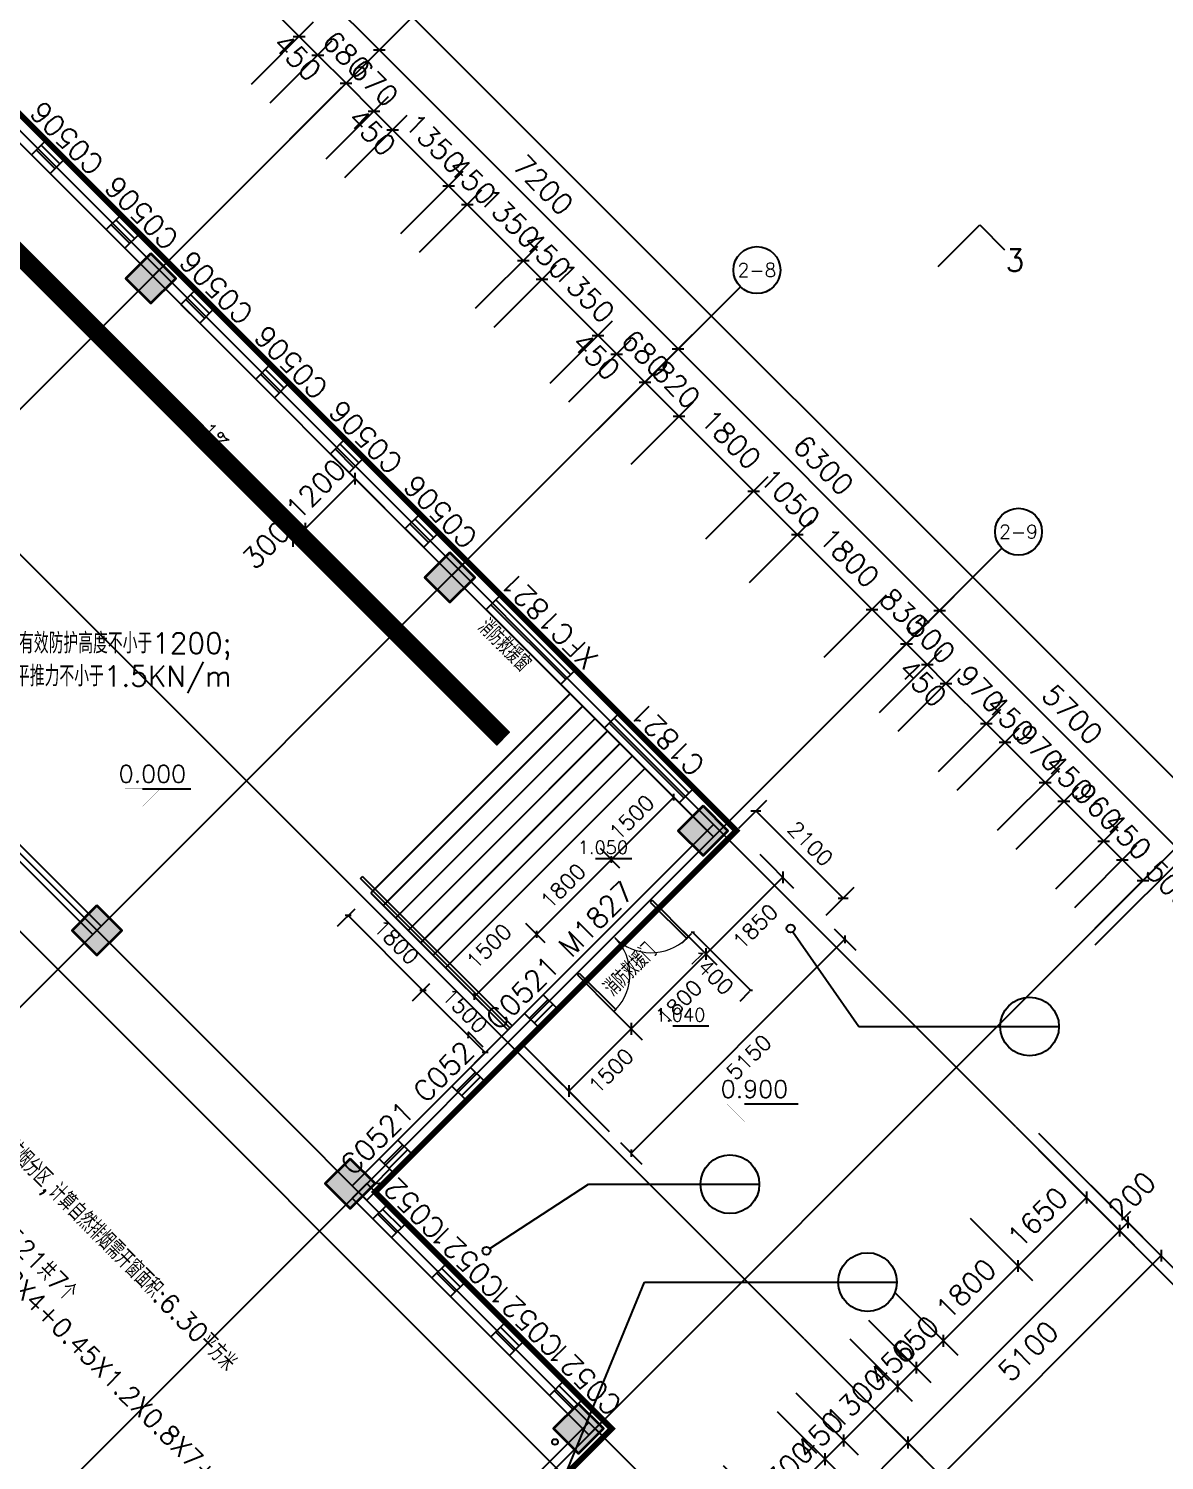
# Model space of a CAD drawing. Header units: inches. Extents: x 0 to 508000, y 0 to 738838.
# Drawn here: x 212889 to 232233, y 219707 to 244088 of the extents above; entities that cross this region are included whole.
import ezdxf
from ezdxf.enums import TextEntityAlignment as Align
from ezdxf.lldxf.tags import DXFTag

# ---------------------------------------------------------------- set-up
doc = ezdxf.new("R2010")
doc.units = ezdxf.units.IN
doc.header["$LTSCALE"] = 1000
doc.header["$MEASUREMENT"] = 0
doc.layers.get('0').update_dxf_attribs({"true_color": 0xffffff})
for name, color, linetype, true_color in [('AXIS', 3, 'Continuous', 0x00ff00), ('COLUMN', 7, 'Continuous', 0xc0c0c0), ('DIM_ELEV', 3, 'Continuous', 0x00ff00), ('DIM_IDEN', 3, 'Continuous', 0x00ff00), ('DIM_LEAD', 3, 'Continuous', 0x00ff00), ('DIM_SYMB', 3, 'Continuous', 0x00ff00), ('DOTE', 1, 'DOTE', 0xff0000), ('PUB_DIM', 3, 'Continuous', 0x00ff00), ('PUB_TEXT', 7, 'Continuous', 0xffffff), ('WALL', 7, 'Continuous', 0xc0c0c0), ('WINDOW', 4, 'Continuous', 0x00ffff), ('WINDOW_TEXT', 7, 'Continuous', 0xffffff), ('柱填充', 7, 'Continuous', 0xc0c0c0), ('砼柱', 2, 'Continuous', 0xffff00)]:
    doc.layers.add(name, color=color, linetype=linetype, true_color=true_color)
doc.styles.add('TXTSTY_ANONYMOUS', font='txt.shx', dxfattribs={"height": 0.2, "bigfont": 'gbcbig.shx'})
tags = doc.linetypes.add('DOTE', pattern=[2.42, 2, -0.2, 0.02, -0.2]).pattern_tags.tags
tags[10:11] = [DXFTag(74, 4), DXFTag(75, 0), DXFTag(340, '0'), DXFTag(46, 0.0), DXFTag(50, 0.0), DXFTag(44, 0.0), DXFTag(45, 0.0)]
tags[8:9] = [DXFTag(74, 4), DXFTag(75, 0), DXFTag(340, '0'), DXFTag(46, 0.0), DXFTag(50, 0.0), DXFTag(44, 0.0), DXFTag(45, 0.0)]
tags[6:7] = [DXFTag(74, 4), DXFTag(75, 0), DXFTag(340, '0'), DXFTag(46, 0.0), DXFTag(50, 0.0), DXFTag(44, 0.0), DXFTag(45, 0.0)]
tags[4:5] = [DXFTag(74, 4), DXFTag(75, 0), DXFTag(340, '0'), DXFTag(46, 0.0), DXFTag(50, 0.0), DXFTag(44, 0.0), DXFTag(45, 0.0)]

# ---------------------------------------------------------------- blocks, each defined once
blk = doc.blocks.new('DAnoyomous1358')
at = {"layer": 'WALL', "lineweight": -3}
for p, q in [((224552, 230536), (218400, 224384)), ((224799, 230289), (224552, 230536)), ((224799, 230289), (218648, 224137)), ((218648, 224137), (218400, 224384))]:
    blk.add_line(p, q, dxfattribs=at)
blk = doc.blocks.new('$DorLib2D$00000002')
at = {"lineweight": -3}
for p, q in [((-0.5, 0), (-0.5, 0.4875)), ((-0.475, 0.4875), (-0.5, 0.4875)), ((-0.475, 0), (-0.475, 0.4875)), ((0.475, 0), (0.475, 0.4875)), ((0.475, 0.4875), (0.5, 0.4875)), ((0.5, 0), (0.5, 0.4875)), ((-0.5, 0), (-0.475, 0)), ((0.5, 0), (0.475, 0))]:
    blk.add_line(p, q, dxfattribs=at)
at = {"lineweight": 13}
for centre, start, end in [((-0.4875, 0), 0, 88.53072), ((0.4875, 0), 91.46928, 180)]:
    blk.add_arc(centre, 0.4875, start, end, dxfattribs=at)
blk = doc.blocks.new('DAnoyomous1362')
at = {"layer": 'WINDOW', "xscale": 1800, "yscale": 1800, "rotation": 225}
blk.add_blockref('$DorLib2D$00000002', (222873, 228609), dxfattribs=at)
at = {"layer": 'WINDOW_TEXT', "style": 'TXTSTY_ANONYMOUS'}
blk.add_text('M1827', height=350, rotation=45, dxfattribs=at).set_placement((222554, 228927), align=Align.MIDDLE_CENTER)
blk = doc.blocks.new('DAnoyomous1370')
at = {"layer": 'WINDOW', "lineweight": -3}
for p, q in [((221653, 227637), (221335, 227319)), ((221735, 227555), (221417, 227236)), ((221818, 227472), (221500, 227154)), ((221900, 227390), (221653, 227637)), ((221582, 227071), (221335, 227319)), ((221900, 227390), (221582, 227071))]:
    blk.add_line(p, q, dxfattribs=at)
at = {"layer": 'WINDOW_TEXT', "style": 'TXTSTY_ANONYMOUS'}
blk.add_text('C0521', height=350, rotation=45, dxfattribs=at).set_placement((221299, 227672), align=Align.MIDDLE_CENTER)
blk = doc.blocks.new('DAnoyomous1378')
at = {"layer": 'WINDOW', "lineweight": -3}
for p, q in [((220415, 226400), (220097, 226081)), ((220498, 226317), (220180, 225999)), ((220663, 226152), (220415, 226400)), ((220345, 225834), (220097, 226081)), ((220580, 226235), (220262, 225916)), ((220663, 226152), (220345, 225834))]:
    blk.add_line(p, q, dxfattribs=at)
at = {"layer": 'WINDOW_TEXT', "style": 'TXTSTY_ANONYMOUS'}
blk.add_text('C0521', height=350, rotation=45, dxfattribs=at).set_placement((220062, 226435), align=Align.MIDDLE_CENTER)
blk = doc.blocks.new('DAnoyomous1386')
at = {"layer": 'WINDOW', "lineweight": -3}
for p, q in [((219178, 225162), (218860, 224844)), ((219260, 225080), (218942, 224761)), ((219425, 224915), (219178, 225162)), ((219107, 224596), (218860, 224844)), ((219343, 224997), (219025, 224679)), ((219425, 224915), (219107, 224596))]:
    blk.add_line(p, q, dxfattribs=at)
at = {"layer": 'WINDOW_TEXT', "style": 'TXTSTY_ANONYMOUS'}
blk.add_text('C0521', height=350, rotation=45, dxfattribs=at).set_placement((218824, 225198), align=Align.MIDDLE_CENTER)
blk = doc.blocks.new('DAnoyomous1391')
at = {"layer": 'WALL', "lineweight": -3}
for p, q in [((218648, 224420), (218400, 224172)), ((218648, 224420), (222678, 220389)), ((218400, 224172), (222431, 220142)), ((222678, 220389), (222431, 220142))]:
    blk.add_line(p, q, dxfattribs=at)
blk = doc.blocks.new('DAnoyomous1399')
at = {"layer": 'WINDOW', "lineweight": -3}
for p, q in [((219001, 224066), (218753, 223819)), ((219001, 224066), (219319, 223748)), ((218753, 223819), (219072, 223501)), ((218836, 223901), (219154, 223583)), ((218918, 223984), (219237, 223666)), ((219319, 223748), (219072, 223501))]:
    blk.add_line(p, q, dxfattribs=at)
at = {"layer": 'WINDOW_TEXT', "style": 'TXTSTY_ANONYMOUS'}
blk.add_text('C0521', height=350, rotation=135, dxfattribs=at).set_placement((219354, 224102), align=Align.MIDDLE_CENTER)
blk = doc.blocks.new('DAnoyomous1407')
at = {"layer": 'WINDOW', "lineweight": -3}
for p, q in [((220005, 223062), (219757, 222815)), ((219840, 222897), (220158, 222579)), ((219922, 222980), (220241, 222662)), ((220005, 223062), (220323, 222744)), ((219757, 222815), (220076, 222497)), ((220323, 222744), (220076, 222497))]:
    blk.add_line(p, q, dxfattribs=at)
at = {"layer": 'WINDOW_TEXT', "style": 'TXTSTY_ANONYMOUS'}
blk.add_text('C0521', height=350, rotation=135, dxfattribs=at).set_placement((220358, 223098), align=Align.MIDDLE_CENTER)
blk = doc.blocks.new('DAnoyomous1415')
at = {"layer": 'WINDOW', "lineweight": -3}
for p, q in [((221009, 222058), (220762, 221811)), ((220844, 221893), (221162, 221575)), ((220927, 221976), (221245, 221658)), ((221009, 222058), (221327, 221740)), ((220762, 221811), (221080, 221493)), ((221327, 221740), (221080, 221493))]:
    blk.add_line(p, q, dxfattribs=at)
at = {"layer": 'WINDOW_TEXT', "style": 'TXTSTY_ANONYMOUS'}
blk.add_text('C0521', height=350, rotation=135, dxfattribs=at).set_placement((221363, 222094), align=Align.MIDDLE_CENTER)
blk = doc.blocks.new('DAnoyomous1423')
at = {"layer": 'WINDOW', "lineweight": -3}
for p, q in [((222007, 221061), (221759, 220813)), ((221842, 220896), (222160, 220577)), ((221924, 220978), (222242, 220660)), ((222007, 221061), (222325, 220742)), ((221759, 220813), (222077, 220495)), ((222325, 220742), (222077, 220495))]:
    blk.add_line(p, q, dxfattribs=at)
at = {"layer": 'WINDOW_TEXT', "style": 'TXTSTY_ANONYMOUS'}
blk.add_text('C0521', height=350, rotation=135, dxfattribs=at).set_placement((222360, 221096), align=Align.MIDDLE_CENTER)
blk = doc.blocks.new('DAnoyomous1428')
at = {"layer": 'WALL', "lineweight": -3}
for p, q in [((222431, 220354), (216279, 214202)), ((222678, 220106), (222431, 220354)), ((222678, 220106), (216527, 213955)), ((216527, 213955), (216279, 214202))]:
    blk.add_line(p, q, dxfattribs=at)
blk = doc.blocks.new('DAnoyomous1794')
at = {"layer": 'AXIS', "lineweight": -3}
for p, q in [((217092, 241956), (219920, 244784)), ((222183, 236865), (225012, 239693)), ((226638, 232410), (229466, 235238)), ((230668, 228379), (233497, 231208))]:
    blk.add_line(p, q, dxfattribs=at)
for centre in [(225294, 239976), (229749, 235521)]:
    blk.add_circle(centre, 400, dxfattribs=at)
at = {"layer": 'AXIS', "color": 7, "true_color": 0xffffff, "style": 'TXTSTY_ANONYMOUS'}
for s, p in [('2-8', (225294, 239976)), ('2-9', (229749, 235521))]:
    blk.add_text(s, height=233.3, dxfattribs=at).set_placement(p, align=Align.MIDDLE_CENTER)
blk = doc.blocks.new('DAnoyomous1801')
at = {"layer": 'AXIS', "lineweight": -3}
for p, q in [((195667, 268048), (233143, 230572)), ((231057, 228486), (233391, 230819))]:
    blk.add_line(p, q, dxfattribs=at)
blk = doc.blocks.new('DAnoyomous1856')
at = {"layer": 'AXIS', "lineweight": -3}
for p, q in [((213769, 248815), (218860, 243724)), ((217339, 242203), (219107, 243971)), ((218760, 243724), (218960, 243724)), ((218860, 243724), (223951, 238633)), ((222431, 237112), (224198, 238880)), ((223851, 238633), (224051, 238633)), ((223951, 238633), (228406, 234178)), ((226885, 232657), (228653, 234425)), ((228306, 234178), (228506, 234178)), ((228406, 234178), (232436, 230147)), ((230916, 228627), (232684, 230395)), ((231057, 228486), (232825, 230253))]:
    blk.add_line(p, q, dxfattribs=at)
at = {"layer": 'AXIS', "color": 7, "true_color": 0xffffff, "style": 'TXTSTY_ANONYMOUS'}
for s, p in [('7200', (221653, 241426)), ('6300', (226426, 236653)), ('5700', (230668, 232410))]:
    blk.add_text(s, height=350, rotation=315, dxfattribs=at).set_placement(p, align=Align.MIDDLE_CENTER)
blk = doc.blocks.new('DAnoyomous2158')
at = {"layer": 'WINDOW', "lineweight": -3}
for p, q in [((220928, 234443), (220681, 234195)), ((220846, 234360), (222118, 233088)), ((220928, 234443), (222201, 233170)), ((220681, 234195), (221953, 232923)), ((220763, 234278), (222036, 233005)), ((222201, 233170), (221953, 232923))]:
    blk.add_line(p, q, dxfattribs=at)
at = {"layer": 'WINDOW_TEXT', "style": 'TXTSTY_ANONYMOUS'}
blk.add_text('XFC1821', height=350, rotation=135, dxfattribs=at).set_placement((221759, 234001), align=Align.MIDDLE_CENTER)
blk = doc.blocks.new('DAnoyomous2166')
at = {"layer": 'WINDOW', "lineweight": -3}
for p, q in [((222943, 232428), (222696, 232180)), ((222943, 232428), (224216, 231155)), ((222696, 232180), (223969, 230907)), ((222778, 232263), (224051, 230990)), ((222861, 232345), (224134, 231072)), ((224216, 231155), (223969, 230907))]:
    blk.add_line(p, q, dxfattribs=at)
at = {"layer": 'WINDOW_TEXT', "style": 'TXTSTY_ANONYMOUS'}
blk.add_text('C1821', height=350, rotation=135, dxfattribs=at).set_placement((223774, 231986), align=Align.MIDDLE_CENTER)
blk = doc.blocks.new('DAnoyomous2182')
at = {"layer": 'WINDOW', "lineweight": -3}
for p, q in [((215731, 239640), (215483, 239393)), ((215566, 239475), (215884, 239157)), ((215648, 239558), (215967, 239239)), ((215731, 239640), (216049, 239322)), ((215483, 239393), (215802, 239074)), ((216049, 239322), (215802, 239074))]:
    blk.add_line(p, q, dxfattribs=at)
at = {"layer": 'WINDOW_TEXT', "style": 'TXTSTY_ANONYMOUS'}
blk.add_text('C0506', height=350, rotation=135, dxfattribs=at).set_placement((216084, 239676), align=Align.MIDDLE_CENTER)
blk = doc.blocks.new('DAnoyomous2190')
at = {"layer": 'WINDOW', "lineweight": -3}
for p, q in [((217004, 238367), (216756, 238120)), ((216839, 238202), (217157, 237884)), ((216921, 238285), (217239, 237967)), ((217004, 238367), (217322, 238049)), ((216756, 238120), (217074, 237802)), ((217322, 238049), (217074, 237802))]:
    blk.add_line(p, q, dxfattribs=at)
at = {"layer": 'WINDOW_TEXT', "style": 'TXTSTY_ANONYMOUS'}
blk.add_text('C0506', height=350, rotation=135, dxfattribs=at).set_placement((217357, 238403), align=Align.MIDDLE_CENTER)
blk = doc.blocks.new('DAnoyomous2198')
at = {"layer": 'WINDOW', "lineweight": -3}
for p, q in [((218276, 237095), (218029, 236847)), ((218194, 237012), (218512, 236694)), ((218276, 237095), (218595, 236776)), ((218029, 236847), (218347, 236529)), ((218111, 236930), (218430, 236611)), ((218595, 236776), (218347, 236529))]:
    blk.add_line(p, q, dxfattribs=at)
at = {"layer": 'WINDOW_TEXT', "style": 'TXTSTY_ANONYMOUS'}
blk.add_text('C0506', height=350, rotation=135, dxfattribs=at).set_placement((218630, 237130), align=Align.MIDDLE_CENTER)
blk = doc.blocks.new('DAnoyomous2206')
at = {"layer": 'WINDOW', "lineweight": -3}
for p, q in [((219549, 235822), (219302, 235574)), ((219549, 235822), (219867, 235504)), ((219302, 235574), (219620, 235256)), ((219384, 235657), (219702, 235339)), ((219467, 235739), (219785, 235421)), ((219867, 235504), (219620, 235256))]:
    blk.add_line(p, q, dxfattribs=at)
at = {"layer": 'WINDOW_TEXT', "style": 'TXTSTY_ANONYMOUS'}
blk.add_text('C0506', height=350, rotation=135, dxfattribs=at).set_placement((219903, 235857), align=Align.MIDDLE_CENTER)
blk = doc.blocks.new('DAnoyomous2230')
at = {"layer": 'WINDOW', "lineweight": -3}
for p, q in [((213185, 242186), (212938, 241938)), ((213103, 242103), (213421, 241785)), ((213185, 242186), (213503, 241868)), ((212938, 241938), (213256, 241620)), ((213020, 242021), (213338, 241703)), ((213503, 241868), (213256, 241620))]:
    blk.add_line(p, q, dxfattribs=at)
at = {"layer": 'WINDOW_TEXT', "style": 'TXTSTY_ANONYMOUS'}
blk.add_text('C0506', height=350, rotation=135, dxfattribs=at).set_placement((213539, 242221), align=Align.MIDDLE_CENTER)
blk = doc.blocks.new('DAnoyomous2238')
at = {"layer": 'WINDOW', "lineweight": -3}
for p, q in [((214458, 240913), (214211, 240665)), ((214458, 240913), (214776, 240595)), ((214211, 240665), (214529, 240347)), ((214293, 240748), (214611, 240430)), ((214376, 240830), (214694, 240512)), ((214776, 240595), (214529, 240347))]:
    blk.add_line(p, q, dxfattribs=at)
at = {"layer": 'WINDOW_TEXT', "style": 'TXTSTY_ANONYMOUS'}
blk.add_text('C0506', height=350, rotation=135, dxfattribs=at).set_placement((214812, 240948), align=Align.MIDDLE_CENTER)
blk = doc.blocks.new('DAnoyomous2351')
at = {"layer": 'AXIS', "lineweight": -3}
for p, q in [((229703, 225385), (232531, 222557)), ((226097, 221779), (228925, 218950)), ((223551, 219233), (226380, 216405)), ((222887, 218569), (225716, 215741)), ((217399, 213081), (220228, 210253)), ((215066, 210748), (217894, 207920))]:
    blk.add_line(p, q, dxfattribs=at)
for centre in [(232814, 222274), (229208, 218668), (226663, 216122), (225999, 215458), (220511, 209970), (218177, 207637)]:
    blk.add_circle(centre, 400, dxfattribs=at)
at = {"layer": 'AXIS', "color": 7, "true_color": 0xffffff, "style": 'TXTSTY_ANONYMOUS'}
for s, p in [('2-F', (232814, 222274)), ('2-E', (229208, 218668)), ('2-D', (226663, 216122)), ('2-C', (225999, 215458)), ('2-B', (220511, 209970)), ('2-A', (218177, 207637))]:
    blk.add_text(s, height=233.3, dxfattribs=at).set_placement(p, align=Align.MIDDLE_CENTER)
blk = doc.blocks.new('DAnoyomous2358')
at = {"layer": 'AXIS', "lineweight": -3}
for p, q in [((230092, 225279), (232425, 222946)), ((217258, 208273), (232178, 223193)), ((232178, 223293), (232178, 223093)), ((215172, 210359), (217505, 208026)), ((217258, 208373), (217258, 208173))]:
    blk.add_line(p, q, dxfattribs=at)
at = {"layer": 'AXIS', "color": 7, "true_color": 0xffffff, "style": 'TXTSTY_ANONYMOUS'}
blk.add_text('21100', height=350, rotation=45, dxfattribs=at).set_placement((224965, 215486), align=Align.MIDDLE_CENTER)
blk = doc.blocks.new('DAnoyomous2389')
at = {"layer": 'AXIS', "lineweight": -3}
for p, q in [((230092, 225279), (231860, 223511)), ((229951, 225138), (231718, 223370)), ((231612, 223859), (231612, 223659)), ((227865, 220011), (231471, 223617)), ((231471, 223617), (231612, 223759)), ((231471, 223717), (231471, 223517)), ((226344, 221531), (228112, 219764)), ((225319, 217465), (227865, 220011)), ((227865, 220111), (227865, 219911)), ((223799, 218986), (225566, 217218)), ((223135, 218322), (224903, 216554)), ((225319, 217565), (225319, 217365)), ((224655, 216801), (225319, 217465)), ((219167, 211314), (224655, 216801)), ((224655, 216901), (224655, 216701)), ((217647, 212834), (219415, 211066)), ((219167, 211414), (219167, 211214)), ((216834, 208980), (219167, 211314)), ((215313, 210500), (217081, 208733)), ((215172, 210359), (216940, 208591)), ((216692, 208839), (216834, 208980)), ((216834, 209080), (216834, 208880)), ((216692, 208939), (216692, 208739))]:
    blk.add_line(p, q, dxfattribs=at)
at = {"layer": 'AXIS', "color": 7, "true_color": 0xffffff, "style": 'TXTSTY_ANONYMOUS'}
for s, p in [('200', (231679, 224215)), ('5100', (229915, 221567)), ('3600', (226839, 218491)), ('939', (225235, 216886)), ('7761', (222159, 213810)), ('3300', (218248, 209899)), ('200', (216236, 208772))]:
    blk.add_text(s, height=350, rotation=45, dxfattribs=at).set_placement(p, align=Align.MIDDLE_CENTER)
blk = doc.blocks.new('DAnoyomous2563')
at = {"layer": 'DIM_ELEV', "lineweight": -3}
blk.add_line((225083, 225776), (225994, 225776), dxfattribs=at)
at = {"layer": 'DIM_ELEV', "lineweight": -3, "const_width": 1}
blk.add_lwpolyline([(224783, 225776), (225383, 225776), (225083, 225476)], close=True, dxfattribs=at)
at = {"layer": 'DIM_ELEV', "color": 7, "true_color": 0xffffff, "style": 'TXTSTY_ANONYMOUS'}
blk.add_text('0.900', height=297.5, dxfattribs=at).set_placement((225824, 225881), align=Align.RIGHT)
blk = doc.blocks.new('DAnoyomous2605')
at = {"layer": 'DIM_ELEV', "lineweight": -3}
blk.add_line((214829, 231143), (215651, 231143), dxfattribs=at)
at = {"layer": 'DIM_ELEV', "lineweight": -3, "const_width": 1}
blk.add_lwpolyline([(214529, 231143), (215129, 231143), (214829, 230843)], close=True, dxfattribs=at)
at = {"layer": 'DIM_ELEV', "color": 7, "true_color": 0xffffff, "style": 'TXTSTY_ANONYMOUS'}
blk.add_text('0.000', height=297.5, dxfattribs=at).set_placement((215570, 231248), align=Align.RIGHT)
blk = doc.blocks.new('DAnoyomous3035')
at = {"layer": 'DIM_ELEV', "lineweight": -3}
blk.add_line((223859, 227104), (224475, 227104), dxfattribs=at)
at = {"layer": 'DIM_ELEV', "lineweight": -3, "const_width": 1}
blk.add_lwpolyline([(223634, 227104), (224084, 227104), (223859, 226879)], close=True, dxfattribs=at)
at = {"layer": 'DIM_ELEV', "color": 7, "true_color": 0xffffff, "style": 'TXTSTY_ANONYMOUS'}
blk.add_text('1.040', height=223.1, dxfattribs=at).set_placement((224415, 227183), align=Align.RIGHT)
blk = doc.blocks.new('DAnoyomous3047')
at = {"layer": 'DIM_ELEV', "lineweight": -3}
blk.add_line((222546, 229955), (223162, 229955), dxfattribs=at)
at = {"layer": 'DIM_ELEV', "lineweight": -3, "const_width": 1}
blk.add_lwpolyline([(222321, 229955), (222771, 229955), (222546, 229730)], close=True, dxfattribs=at)
at = {"layer": 'DIM_ELEV', "color": 7, "true_color": 0xffffff, "style": 'TXTSTY_ANONYMOUS'}
blk.add_text('1.050', height=223.1, dxfattribs=at).set_placement((223101, 230034), align=Align.RIGHT)
blk = doc.blocks.new('bvfdbgfhgfj')
at = {"layer": '柱填充', "true_color": 0x333333}
for points in [[(815174232, 579332007), (815173807, 579331583), (815174232, 579331159), (815174656, 579331583)], [(815179323, 579326916), (815178898, 579326492), (815179323, 579326067), (815179747, 579326492)], [(815183636, 579322603), (815183212, 579322178), (815183636, 579321754), (815184060, 579322178)], [(815173312, 579320906), (815172888, 579320481), (815173312, 579320057), (815173737, 579320481)], [(815177626, 579316592), (815177201, 579316168), (815177626, 579315744), (815178050, 579316168)], [(815181515, 579312420), (815181090, 579311996), (815181515, 579311572), (815181939, 579311996)]]:
    blk.add_hatch(color=250, dxfattribs=at).paths.add_polyline_path(points, flags=0)
at = {"layer": '砼柱', "color": 3, "lineweight": 35, "true_color": 0x00ff00}
for points in [[(815174232, 579332007), (815173807, 579331583), (815174232, 579331159), (815174656, 579331583)], [(815179323, 579326916), (815178898, 579326492), (815179323, 579326067), (815179747, 579326492)], [(815183636, 579322603), (815183212, 579322178), (815183636, 579321754), (815184060, 579322178)], [(815173312, 579320906), (815172888, 579320481), (815173312, 579320057), (815173737, 579320481)], [(815177626, 579316592), (815177201, 579316168), (815177626, 579315744), (815178050, 579316168)], [(815181515, 579312420), (815181090, 579311996), (815181515, 579311572), (815181939, 579311996)]]:
    blk.add_lwpolyline(points, close=True, dxfattribs=at)
blk = doc.blocks.new('DAnoyomous5394')
at = {"layer": 'COLUMN', "lineweight": -3}
for p, q in [((214972, 240259), (214547, 239835)), ((215396, 239835), (214972, 240259)), ((214547, 239835), (214972, 239410)), ((214972, 239410), (215396, 239835))]:
    blk.add_line(p, q, dxfattribs=at)
blk = doc.blocks.new('DAnoyomous5414')
at = {"layer": 'COLUMN', "lineweight": -3}
for p, q in [((214052, 229157), (213628, 228733)), ((214477, 228733), (214052, 229157)), ((213628, 228733), (214052, 228309)), ((214052, 228309), (214477, 228733))]:
    blk.add_line(p, q, dxfattribs=at)
blk = doc.blocks.new('DAnoyomous5419')
at = {"layer": 'COLUMN', "lineweight": -3}
for p, q in [((220063, 235168), (219638, 234743)), ((220487, 234743), (220063, 235168)), ((219638, 234743), (220063, 234319)), ((220063, 234319), (220487, 234743))]:
    blk.add_line(p, q, dxfattribs=at)
blk = doc.blocks.new('DAnoyomous5424')
at = {"layer": 'COLUMN', "lineweight": -3}
for p, q in [((224376, 230854), (223952, 230430)), ((224800, 230430), (224376, 230854)), ((223952, 230430), (224376, 230006)), ((224376, 230006), (224800, 230430))]:
    blk.add_line(p, q, dxfattribs=at)
blk = doc.blocks.new('DAnoyomous5429')
at = {"layer": 'COLUMN', "lineweight": -3}
for p, q in [((218366, 224844), (217941, 224420)), ((218790, 224420), (218366, 224844)), ((217941, 224420), (218366, 223995)), ((218366, 223995), (218790, 224420))]:
    blk.add_line(p, q, dxfattribs=at)
blk = doc.blocks.new('DAnoyomous5454')
at = {"layer": 'COLUMN', "lineweight": -3}
for p, q in [((222255, 220672), (221831, 220248)), ((222679, 220248), (222255, 220672)), ((221831, 220248), (222255, 219823)), ((222255, 219823), (222679, 220248))]:
    blk.add_line(p, q, dxfattribs=at)
blk = doc.blocks.new('DAnoyomous5500')
at = {"layer": 'WALL', "lineweight": -3}
for p, q in [((210163, 245208), (209915, 244961)), ((210163, 245208), (215254, 240117)), ((209915, 244961), (215006, 239870)), ((215254, 240117), (215006, 239870))]:
    blk.add_line(p, q, dxfattribs=at)
blk = doc.blocks.new('DAnoyomous5505')
at = {"layer": 'WALL', "lineweight": -3}
for p, q in [((215254, 240117), (215006, 239870)), ((215254, 240117), (220345, 235026)), ((215006, 239870), (220098, 234778)), ((220345, 235026), (220098, 234778))]:
    blk.add_line(p, q, dxfattribs=at)
blk = doc.blocks.new('DAnoyomous5510')
at = {"layer": 'WALL', "lineweight": -3}
for p, q in [((209031, 233894), (208890, 233753)), ((209031, 233894), (214122, 228804)), ((208890, 233753), (213981, 228662)), ((214122, 228804), (213981, 228662))]:
    blk.add_line(p, q, dxfattribs=at)
blk = doc.blocks.new('DAnoyomous5520')
at = {"layer": 'WALL', "lineweight": -3}
for p, q in [((220345, 235026), (220098, 234778)), ((220345, 235026), (224799, 230572)), ((220098, 234778), (224552, 230324)), ((224799, 230572), (224552, 230324))]:
    blk.add_line(p, q, dxfattribs=at)
blk = doc.blocks.new('DAnoyomous9042')
at = {"layer": 'DIM_IDEN', "lineweight": -3}
for p, q in [((221749, 218782), (223381, 222743)), ((223381, 222743), (227678, 222743))]:
    blk.add_line(p, q, dxfattribs=at)
for centre, radius in [((227178, 222743), 500), ((221723, 218718), 68.5)]:
    blk.add_circle(centre, radius, dxfattribs=at)
blk = doc.blocks.new('DAnoyomous9185')
at = {"layer": 'DIM_SYMB', "lineweight": -3}
for p in [(220825, 232104), (211298, 241746), (211235, 241684)]:
    blk.add_line(p, (211046, 241936), dxfattribs=at)
at = {"layer": 'DIM_SYMB', "color": 7, "true_color": 0xffffff, "style": 'TXTSTY_ANONYMOUS'}
blk.add_text('1%', height=262.5, rotation=314.8425, dxfattribs=at).set_placement((216060, 237143), align=Align.MIDDLE_CENTER)
blk = doc.blocks.new('DAnoyomous9334')
at = {"layer": 'DIM_SYMB', "lineweight": -3}
for p, q in [((228381, 240038), (229088, 240745)), ((229089, 240744), (229513, 240321))]:
    blk.add_line(p, q, dxfattribs=at)
at = {"layer": 'DIM_SYMB', "color": 7, "true_color": 0xffffff, "style": 'TXTSTY_ANONYMOUS'}
blk.add_text('3', height=375, dxfattribs=at).set_placement((229689, 240144), align=Align.MIDDLE_CENTER)
blk = doc.blocks.new('DAnoyomous14198')
at = {"layer": 'PUB_DIM', "lineweight": -3}
for p, q in [((216541, 244911), (217496, 243956)), ((216683, 243143), (217743, 244204)), ((217001, 242825), (218061, 243886)), ((217396, 243956), (217596, 243956)), ((217496, 243956), (217814, 243638)), ((217714, 243638), (217914, 243638)), ((217814, 243638), (218295, 243158)), ((217481, 242344), (218542, 243405)), ((218195, 243158), (218395, 243158)), ((218295, 243158), (218769, 242684)), ((217955, 241870), (219016, 242931)), ((218274, 241552), (219334, 242613)), ((218669, 242684), (218869, 242684)), ((218769, 242684), (219087, 242365)), ((218987, 242365), (219187, 242365)), ((219087, 242365), (220041, 241411)), ((219228, 240598), (220289, 241658)), ((219941, 241411), (220141, 241411)), ((220041, 241411), (220360, 241093)), ((219546, 240279), (220607, 241340)), ((220260, 241093), (220460, 241093)), ((220360, 241093), (221314, 240138)), ((220501, 239325), (221562, 240385)), ((220819, 239007), (221880, 240067)), ((221214, 240138), (221414, 240138)), ((221314, 240138), (221632, 239820)), ((221532, 239820), (221732, 239820)), ((221632, 239820), (222587, 238865)), ((221774, 238052), (222834, 239113)), ((222092, 237734), (223153, 238794)), ((222487, 238865), (222687, 238865)), ((222587, 238865), (222905, 238547)), ((222805, 238547), (223005, 238547)), ((222905, 238547), (223386, 238066)), ((222573, 237253), (223633, 238314)), ((223286, 238066), (223486, 238066)), ((223386, 238066), (223966, 237486)), ((223153, 236673), (224213, 237734)), ((223866, 237486), (224066, 237486)), ((223966, 237486), (225239, 236214)), ((224425, 235400), (225486, 236461)), ((225139, 236214), (225339, 236214)), ((225239, 236214), (225981, 235471)), ((225168, 234658), (226229, 235719)), ((225881, 235471), (226081, 235471)), ((225981, 235471), (227254, 234198)), ((226441, 233385), (227501, 234446)), ((227154, 234198), (227354, 234198)), ((227254, 234198), (227841, 233611)), ((227028, 232798), (228088, 233859)), ((227741, 233611), (227941, 233611)), ((227841, 233611), (228195, 233257)), ((227381, 232444), (228442, 233505)), ((227700, 232126), (228760, 233187)), ((228095, 233257), (228295, 233257)), ((228195, 233257), (228513, 232939)), ((228413, 232939), (228613, 232939)), ((228513, 232939), (229199, 232253)), ((228386, 231440), (229446, 232501)), ((228704, 231122), (229764, 232183)), ((229099, 232253), (229299, 232253)), ((229199, 232253), (229517, 231935)), ((229417, 231935), (229617, 231935)), ((229517, 231935), (230203, 231249)), ((229390, 230436), (230450, 231497)), ((229708, 230118), (230768, 231179)), ((230103, 231249), (230303, 231249)), ((230203, 231249), (230521, 230931)), ((230421, 230931), (230621, 230931)), ((230521, 230931), (231201, 230252)), ((230387, 229438), (231448, 230499)), ((230706, 229120), (231766, 230181)), ((231101, 230252), (231301, 230252)), ((231201, 230252), (231519, 229933)), ((231419, 229933), (231619, 229933)), ((231519, 229933), (231871, 229582)), ((231057, 228768), (232118, 229829)), ((231771, 229582), (231971, 229582))]:
    blk.add_line(p, q, dxfattribs=at)
at = {"layer": 'PUB_DIM', "color": 7, "true_color": 0xffffff, "style": 'TXTSTY_ANONYMOUS'}
for s, p in [('450', (217463, 243600)), ('680', (218302, 243645)), ('670', (218779, 243168)), ('450', (218736, 242327)), ('1350', (219812, 242136)), ('450', (220448, 241499)), ('1350', (221084, 240863)), ('450', (221721, 240226)), ('1350', (222357, 239590)), ('450', (222554, 238509)), ('680', (223393, 238554)), ('820', (223923, 238024)), ('1800', (224850, 237097)), ('1050', (225857, 236090)), ('1800', (226865, 235082)), ('830', (227795, 234152)), ('500', (228265, 233682)), ('450', (228118, 232945)), ('970', (229103, 232844)), ('450', (229605, 232342)), ('970', (230107, 231840)), ('450', (230609, 231338)), ('960', (231108, 230839)), ('450', (231607, 230340)), ('500', (232327, 229514))]:
    blk.add_text(s, height=350, rotation=315, dxfattribs=at).set_placement(p, align=Align.MIDDLE_CENTER)
blk = doc.blocks.new('DAnoyomous14257')
at = {"layer": 'PUB_DIM', "lineweight": -3}
for p, q in [((230092, 224996), (231153, 223935)), ((230905, 224183), (229738, 223016)), ((230905, 224283), (230905, 224083)), ((228925, 223829), (229986, 222769)), ((229738, 223116), (229738, 222916)), ((229738, 223016), (228466, 221743)), ((227652, 222557), (228713, 221496)), ((227193, 222097), (228254, 221036)), ((226875, 221779), (227935, 220718)), ((228466, 221743), (228006, 221284)), ((228466, 221843), (228466, 221643)), ((228006, 221384), (228006, 221184)), ((228006, 221284), (227688, 220966)), ((227688, 220966), (226769, 220046)), ((227688, 221066), (227688, 220866)), ((225955, 220860), (227016, 219799)), ((225637, 220541), (226698, 219481)), ((226769, 220046), (226450, 219728)), ((226769, 220146), (226769, 219946)), ((226450, 219728), (225531, 218809)), ((226450, 219828), (226450, 219628)), ((224718, 219622), (225779, 218561)), ((224400, 219304), (225460, 218243)), ((223940, 218844), (225001, 217784)), ((225531, 218809), (225213, 218491)), ((225531, 218909), (225531, 218709)), ((225213, 218491), (224753, 218031)), ((225213, 218591), (225213, 218391)), ((223276, 218180), (224337, 217120)), ((224753, 218031), (224089, 217367)), ((224753, 218131), (224753, 217931)), ((224089, 217367), (219662, 212940)), ((224089, 217467), (224089, 217267)), ((218849, 213753), (219910, 212693)), ((218001, 212905), (219061, 211844)), ((219662, 212940), (218814, 212092)), ((219662, 213040), (219662, 212840)), ((217788, 212692), (218849, 211632)), ((218814, 212192), (218814, 211992)), ((218601, 211879), (216268, 209546)), ((218814, 212092), (218601, 211879)), ((218601, 211979), (218601, 211779)), ((215455, 210359), (216516, 209298)), ((216268, 209646), (216268, 209446))]:
    blk.add_line(p, q, dxfattribs=at)
at = {"layer": 'PUB_DIM', "color": 7, "true_color": 0xffffff, "style": 'TXTSTY_ANONYMOUS'}
for s, p in [('1650', (230074, 223847)), ('1800', (228855, 222627)), ('650', (227988, 221761)), ('450', (227599, 221372)), ('1300', (226981, 220754)), ('450', (226362, 220135)), ('1300', (225743, 219516)), ('650', (224736, 218508)), ('450', (225566, 218455)), ('939', (224174, 217947)), ('6261', (221628, 215401)), ('1200', (218991, 212763)), ('300', (218332, 212573)), ('3300', (217187, 210960))]:
    blk.add_text(s, height=350, rotation=45, dxfattribs=at).set_placement(p, align=Align.MIDDLE_CENTER)
blk = doc.blocks.new('DAnoyomous17814')
at = {"layer": 'DIM_LEAD', "color": 7, "true_color": 0xffffff, "style": 'TXTSTY_ANONYMOUS'}
blk.add_text('不锈钢护栏,有效防护高度不小于1200;', height=350, dxfattribs=at).set_placement((216344, 233448), align=Align.RIGHT)
blk.add_text('护栏最薄弱处承受最小水平推力不小于1.5KN/m', height=350, dxfattribs=at).set_placement((216344, 233238), align=Align.TOP_RIGHT)
blk = doc.blocks.new('DAnoyomous17856')
at = {"layer": 'PUB_DIM', "lineweight": -3}
for p, q in [((218442, 229093), (218146, 228798)), ((218384, 228983), (218280, 228983)), ((219605, 227710), (218332, 228983)), ((219715, 227820), (219419, 227525)), ((219657, 227710), (219553, 227710)), ((220665, 226650), (219605, 227710)), ((220776, 226760), (220480, 226464)), ((220718, 226650), (220613, 226650))]:
    blk.add_line(p, q, dxfattribs=at)
at = {"layer": 'PUB_DIM', "color": 7, "true_color": 0xffffff, "style": 'TXTSTY_ANONYMOUS'}
for s, p in [('1800', (219154, 228532)), ('1500', (220321, 227366))]:
    blk.add_text(s, height=262.5, rotation=315, dxfattribs=at).set_placement(p, align=Align.MIDDLE_CENTER)
blk = doc.blocks.new('DAnoyomous18378')
at = {"layer": 'DIM_IDEN', "lineweight": -3}
for p, q in [((220744, 223315), (222427, 224409)), ((222427, 224409), (225334, 224409))]:
    blk.add_line(p, q, dxfattribs=at)
for centre, radius in [((224834, 224409), 500), ((220686, 223277), 68.5)]:
    blk.add_circle(centre, radius, dxfattribs=at)
blk = doc.blocks.new('DAnoyomous18398')
at = {"layer": 'DIM_IDEN', "lineweight": -3}
for p, q in [((225907, 228709), (227031, 227096)), ((227031, 227096), (230438, 227096))]:
    blk.add_line(p, q, dxfattribs=at)
for centre, radius in [((225868, 228765), 68.5), ((229938, 227096), 500)]:
    blk.add_circle(centre, radius, dxfattribs=at)
blk = doc.blocks.new('DAnoyomous18430')
at = {"layer": 'PUB_DIM', "lineweight": -3}
for p, q in [((224985, 230474), (225462, 230952)), ((225192, 230766), (225361, 230766)), ((225277, 230766), (226762, 229281)), ((226470, 228989), (226947, 229467)), ((226677, 229281), (226846, 229281))]:
    blk.add_line(p, q, dxfattribs=at)
at = {"layer": 'PUB_DIM', "color": 7, "true_color": 0xffffff, "style": 'TXTSTY_ANONYMOUS'}
blk.add_text('2100', height=262.5, rotation=315, dxfattribs=at).set_placement((226205, 230209), align=Align.MIDDLE_CENTER)
blk = doc.blocks.new('DAnoyomous18437')
at = {"layer": 'PUB_DIM', "lineweight": -3}
for p, q in [((226611, 228760), (226977, 228394)), ((223150, 224938), (226791, 228580)), ((226791, 228644), (226791, 228515)), ((222970, 225118), (223335, 224753)), ((223150, 225003), (223150, 224874))]:
    blk.add_line(p, q, dxfattribs=at)
at = {"layer": 'PUB_DIM', "color": 7, "true_color": 0xffffff, "style": 'TXTSTY_ANONYMOUS'}
blk.add_text('5150', height=262.5, rotation=45, dxfattribs=at).set_placement((225156, 226573), align=Align.MIDDLE_CENTER)
blk = doc.blocks.new('DAnoyomous18576')
at = {"layer": 'PUB_DIM', "lineweight": -3}
for p, q in [((218956, 235920), (218205, 236671)), ((218453, 236323), (218453, 236523)), ((217604, 235575), (218453, 236423)), ((218108, 235071), (217357, 235822)), ((217896, 234859), (217145, 235610)), ((217392, 235363), (217604, 235575)), ((217604, 235475), (217604, 235675)), ((217392, 235263), (217392, 235463))]:
    blk.add_line(p, q, dxfattribs=at)
at = {"layer": 'PUB_DIM', "color": 7, "true_color": 0xffffff, "style": 'TXTSTY_ANONYMOUS'}
for s, p in [('1200', (217781, 236246)), ('300', (216936, 235295))]:
    blk.add_text(s, height=350, rotation=45, dxfattribs=at).set_placement(p, align=Align.MIDDLE_CENTER)
blk = doc.blocks.new('DAnoyomous37635')
at = {"layer": 'PUB_DIM', "lineweight": -3}
for p, q in [((225341, 230030), (225919, 229452)), ((225734, 229737), (225734, 229537)), ((224426, 228329), (225734, 229637)), ((224033, 228722), (224611, 228143)), ((223153, 227056), (224426, 228329)), ((224426, 228429), (224426, 228229)), ((222760, 227449), (223338, 226871)), ((222092, 225996), (223153, 227056)), ((223153, 227156), (223153, 226956)), ((221700, 226388), (222278, 225810)), ((222092, 226096), (222092, 225896))]:
    blk.add_line(p, q, dxfattribs=at)
at = {"layer": 'PUB_DIM', "color": 7, "true_color": 0xffffff, "style": 'TXTSTY_ANONYMOUS'}
for s, p in [('1850', (225265, 228798)), ('1800', (223975, 227507)), ('1500', (222808, 226340))]:
    blk.add_text(s, height=262.5, rotation=45, dxfattribs=at).set_placement(p, align=Align.MIDDLE_CENTER)
blk = doc.blocks.new('DAnoyomous37642')
at = {"layer": 'PUB_DIM', "lineweight": -3}
for p, q in [((224230, 228697), (224173, 228697)), ((224201, 228697), (225190, 227709)), ((224175, 228671), (224016, 228512)), ((225164, 227683), (225004, 227523)), ((225218, 227709), (225161, 227709))]:
    blk.add_line(p, q, dxfattribs=at)
at = {"layer": 'PUB_DIM', "color": 7, "true_color": 0xffffff, "style": 'TXTSTY_ANONYMOUS'}
blk.add_text('1400', height=262.5, rotation=315, dxfattribs=at).set_placement((224510, 228017), align=Align.MIDDLE_CENTER)
blk = doc.blocks.new('DAnoyomous37657')
at = {"layer": 'PUB_DIM', "lineweight": -3}
for p, q in [((224021, 230855), (223690, 231186)), ((222815, 229939), (223876, 231000)), ((223876, 230942), (223876, 231059)), ((221542, 228667), (222815, 229939)), ((222960, 229794), (222630, 230125)), ((222815, 229881), (222815, 229998)), ((221688, 228521), (221357, 228852)), ((221542, 228608), (221542, 228725)), ((220482, 227606), (221542, 228667)), ((220627, 227461), (220296, 227792)), ((220482, 227547), (220482, 227664))]:
    blk.add_line(p, q, dxfattribs=at)
at = {"layer": 'PUB_DIM', "color": 7, "true_color": 0xffffff, "style": 'TXTSTY_ANONYMOUS'}
for s, p in [('1500', (223160, 230655)), ('1800', (221993, 229489)), ('1500', (220729, 228462))]:
    blk.add_text(s, height=262.5, rotation=45, dxfattribs=at).set_placement(p, align=Align.MIDDLE_CENTER)

msp = doc.modelspace()

# ---------------------------------------------------------------- hatches: boundary and pattern name
at = {"true_color": 0x848484}
h = msp.add_hatch(dxfattribs=at)
h.set_pattern_fill('玻璃', color=252, scale=2540, angle=45, style=0)
h.set_pattern_definition([(45, (-98016960807.55, 19815296818.47), (-84.85281374239, 84.85281374239), [])])
h.paths.add_polyline_path([(220862, 231892), (221074, 232105), (210657, 242522), (210445, 242309)], flags=0)

# ---------------------------------------------------------------- linework, layer by layer
at = {"color": 2, "lineweight": -3, "true_color": 0xffff00}
for p, q in [((218542, 229617), (218577, 229652)), ((221087, 227071), (218542, 229617)), ((221122, 227107), (218577, 229652))]:
    msp.add_line(p, q, dxfattribs=at)
at = {"lineweight": -3}
msp.add_line((222784, 225304), (221299, 226788), dxfattribs=at)
at = {"lineweight": -3, "const_width": 100}
msp.add_lwpolyline([(186028, 244170), (207617, 222581), (205283, 220248), (214051, 211480), (222820, 220248), (218789, 224278), (224941, 230430), (199839, 255532)], dxfattribs=at)
at = {"lineweight": -3}
msp.add_lwpolyline([(220862, 231892), (221074, 232105), (210657, 242522), (210445, 242309)], close=True, dxfattribs=at)
at = {"color": 2, "lineweight": -3, "true_color": 0xffff00, "const_width": 30}
for points in [[(224446, 230430), (221953, 232923)], [(222112, 232764), (218718, 229369)], [(222325, 232551), (218930, 229157)], [(222537, 232339), (219143, 228945)], [(222749, 232127), (219355, 228733)], [(222961, 231915), (219567, 228521)], [(223173, 231703), (219779, 228309)], [(223385, 231491), (219991, 228097)], [(221052, 227036), (218718, 229369)]]:
    msp.add_lwpolyline(points, dxfattribs=at)
at = {"lineweight": -3}
msp.add_circle((221854, 220021), 50, dxfattribs=at)
at = {"layer": 'DOTE', "lineweight": -3}
for p, q in [((229703, 225385), (190646, 264442)), ((226097, 221779), (187040, 260836)), ((223037, 218419), (183980, 257476)), ((223551, 219233), (193687, 249098)), ((217092, 241956), (199768, 224632)), ((222183, 236865), (204859, 219541)), ((226638, 232410), (209314, 215086)), ((230668, 228379), (213344, 211055))]:
    msp.add_line(p, q, dxfattribs=at)

# ---------------------------------------------------------------- block references
msp.add_blockref('bvfdbgfhgfj', (-814959260, -579091748))
at = {"layer": 'AXIS'}
for name in ['DAnoyomous1794', 'DAnoyomous1801', 'DAnoyomous1856', 'DAnoyomous2351', 'DAnoyomous2358', 'DAnoyomous2389']:
    msp.add_blockref(name, (0, 0), dxfattribs=at)
at = {"layer": 'COLUMN'}
for name in ['DAnoyomous5394', 'DAnoyomous5419', 'DAnoyomous5424', 'DAnoyomous5414', 'DAnoyomous5429', 'DAnoyomous5454']:
    msp.add_blockref(name, (0, 0), dxfattribs=at)
at = {"layer": 'DIM_ELEV'}
for name in ['DAnoyomous2605', 'DAnoyomous3047', 'DAnoyomous3035', 'DAnoyomous2563']:
    msp.add_blockref(name, (0, 0), dxfattribs=at)
at = {"layer": 'DIM_IDEN'}
for name in ['DAnoyomous18398', 'DAnoyomous18378', 'DAnoyomous9042']:
    msp.add_blockref(name, (0, 0), dxfattribs=at)
at = {"layer": 'DIM_LEAD'}
msp.add_blockref('DAnoyomous17814', (0, 0), dxfattribs=at)
at = {"layer": 'DIM_SYMB'}
for name in ['DAnoyomous9185', 'DAnoyomous9334']:
    msp.add_blockref(name, (0, 0), dxfattribs=at)
at = {"layer": 'PUB_DIM'}
for name in ['DAnoyomous14198', 'DAnoyomous18576', 'DAnoyomous37657', 'DAnoyomous18430', 'DAnoyomous37635', 'DAnoyomous17856', 'DAnoyomous18437', 'DAnoyomous37642', 'DAnoyomous14257']:
    msp.add_blockref(name, (0, 0), dxfattribs=at)
at = {"layer": 'WALL'}
for name in ['DAnoyomous5500', 'DAnoyomous5505', 'DAnoyomous5520', 'DAnoyomous5510', 'DAnoyomous1358', 'DAnoyomous1391', 'DAnoyomous1428']:
    msp.add_blockref(name, (0, 0), dxfattribs=at)
at = {"layer": 'WINDOW'}
for name in ['DAnoyomous2230', 'DAnoyomous2238', 'DAnoyomous2182', 'DAnoyomous2190', 'DAnoyomous2198', 'DAnoyomous2206', 'DAnoyomous2158', 'DAnoyomous2166', 'DAnoyomous1362', 'DAnoyomous1370', 'DAnoyomous1378', 'DAnoyomous1386', 'DAnoyomous1399', 'DAnoyomous1407', 'DAnoyomous1415', 'DAnoyomous1423']:
    msp.add_blockref(name, (0, 0), dxfattribs=at)

# ---------------------------------------------------------------- texts
at = {"layer": 'PUB_TEXT', "style": 'TXTSTY_ANONYMOUS'}
for s, height, rotation, p in [('消防救援窗', 297.5, 315, (220515, 233864)), ('2-7~-2-10轴交2-A~2-F为一个防烟分区,计算自然排烟需开窗面积:6.30平方米', 318.75, 315, (208222, 229219)), ('有效自然排烟窗为:C1821共1个,C0506共4个,C0521共7个', 318.75, 315, (207459, 228455)), ('消防救援门', 297.5, 45, (222857, 227586)), ('计算自然排烟窗为:1.2X1.2X0.8+0.45X0.6X0.8X4+0.45X1.2X0.8X7+1.5(幕墙开启扇)', 318.75, 315, (207102, 228099))]:
    msp.add_text(s, height=height, rotation=rotation, dxfattribs=at).set_placement(p)

doc.saveas('drawing.dxf')
